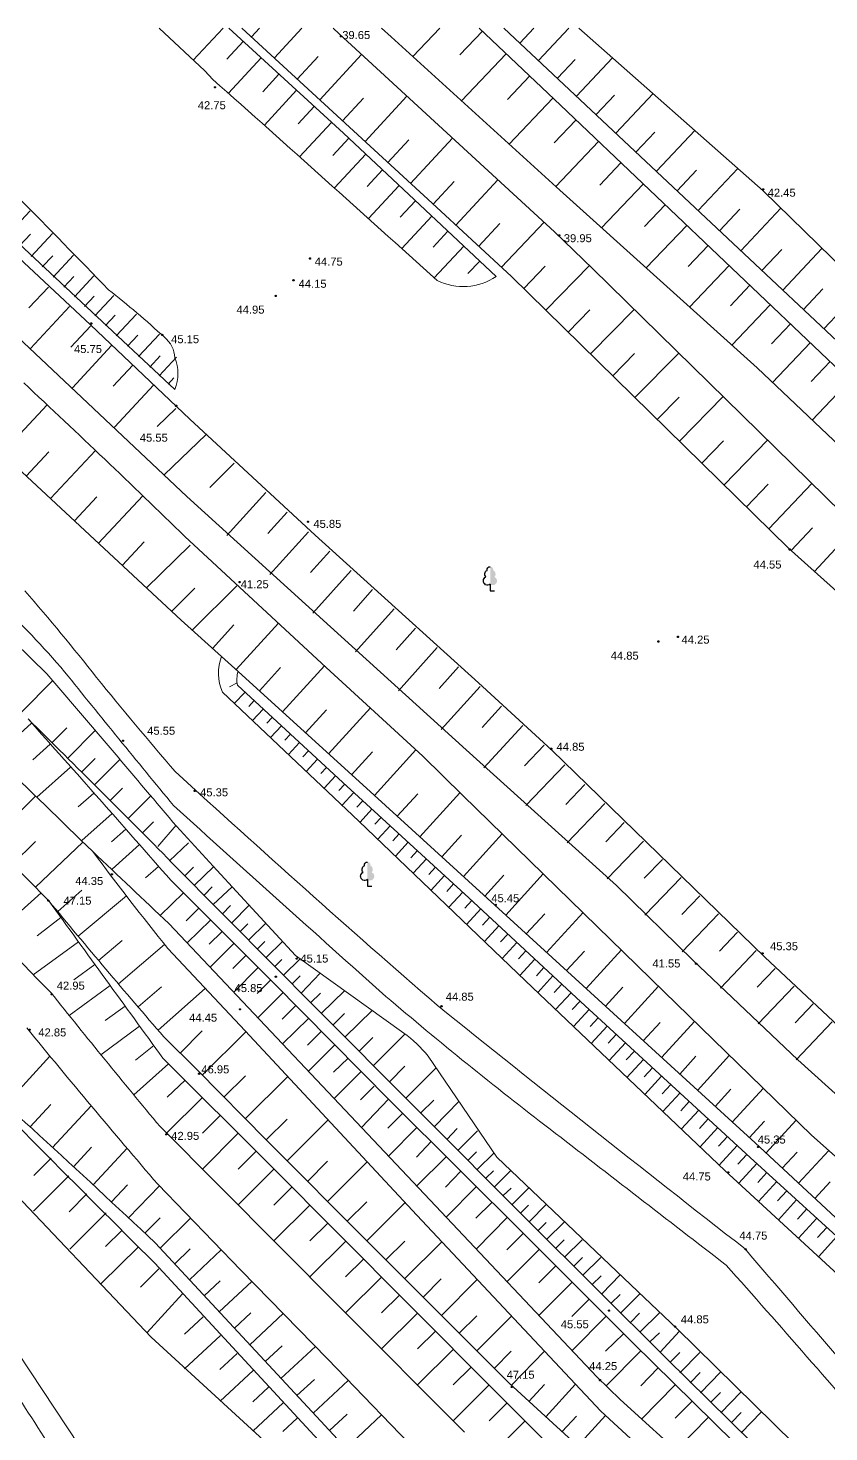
# Model space of a CAD drawing. Header units: metres. Extents: x 363857 to 365179, y 5807840 to 5809004.
# Drawn here: x 364833.7 to 364898.7, y 5808886 to 5809000 of the extents above; entities that cross this region are included whole.
import ezdxf

# ---------------------------------------------------------------- set-up
doc = ezdxf.new("R2010")
doc.units = ezdxf.units.M
doc.header["$LTSCALE"] = 0.5
doc.layers.get('0').update_dxf_attribs({"color": 1, "linetype": 'CONTINUOUS'})
for name, color, linetype in [('Stk.Böschungen', 1, 'CONTINUOUS'), ('Stk.Geländehöhen', 1, 'CONTINUOUS'), ('Stk.Topografie allgemein', 1, 'CONTINUOUS'), ('Stk.Waldflächen', 1, 'CONTINUOUS')]:
    doc.layers.add(name, color=color, linetype=linetype)
doc.styles.add('TA  11.0401.0000', font='Arial.ttf')

# ---------------------------------------------------------------- blocks, each defined once
blk = doc.blocks.new('S11..150')
at = {"lineweight": -2}
blk.add_hatch(color=0, dxfattribs=at).paths.add_polyline_path([(0, 0.055), (0, 0.2), (0.0074, 0.199), (0.0142, 0.196), (0.0197, 0.191), (0.0236, 0.1846), (0.0254, 0.1774), (0.025, 0.17), (0.0326, 0.1648), (0.0386, 0.1578), (0.0426, 0.1495), (0.0442, 0.1404), (0.0435, 0.1312), (0.0403, 0.1225), (0.035, 0.115), (0.0434, 0.1099), (0.0501, 0.1026), (0.0545, 0.0938), (0.0562, 0.0841), (0.0552, 0.0743), (0.0515, 0.0652), (0.0454, 0.0575), (0.0373, 0.0517), (0.028, 0.0485), (0.0182, 0.048), (0.0086, 0.0502)], flags=0)
at = {"color": 0, "lineweight": -2}
blk.add_lwpolyline([(0, 0.055, -1.1324178), (-0.035, 0.115, -0.4985403), (-0.025, 0.17, -0.4807787), (0, 0.2)], format="xyb", dxfattribs=at)
blk.add_lwpolyline([(0, 0.055), (0, 0), (0.035, 0)], dxfattribs=at)
blk = doc.blocks.new('Geländehöhe')
at = {"color": 0, "lineweight": -2}
for points in [[(0.0087, -0.005, -0.5773503), (-0.0087, -0.005, -0.5773503), (0, 0.01, -0.5773503)], [(0.0043, -0.0025, -0.5773503), (-0.0043, -0.0025, -0.5773503), (0, 0.005, -0.5773503)]]:
    blk.add_lwpolyline(points, format="xyb", close=True, dxfattribs=at)

msp = doc.modelspace()

# ---------------------------------------------------------------- linework, layer by layer
at = {"layer": 'Stk.Böschungen', "color": 7, "linetype": 'Continuous', "lineweight": 18}
for p, q in [((364844.3287, 5809000), (364848.0195, 5808996.5285)), ((364849.9837, 5809000), (364859.2912, 5808991.4536)), ((364851.0466, 5809000), (364866.497, 5808985.7755)), ((364858.9322, 5808999.543), (364858.4492, 5809000)), ((364862.3926, 5809000), (364863.1702, 5808999.2923)), ((364870.3198, 5809000), (364876.9134, 5808993.7316)), ((364890.0732, 5808983.3323), (364872.3356, 5809000)), ((364893.3858, 5808986.7796), (364878.4203, 5809000)), ((364876.4451, 5808983.4425), (364858.9322, 5808999.543)), ((364863.1702, 5808999.2923), (364876.8632, 5808986.8473)), ((364848.6867, 5808995.8258), (364848.0195, 5808996.5285)), ((364876.9134, 5808993.7316), (364898.6177, 5808973.1144)), ((364859.2912, 5808991.4536), (364871.6881, 5808979.8367)), ((364845.6049, 5808970.6504), (364824.4449, 5808990.4205)), ((364824.6092, 5808989.0649), (364838.7388, 5808975.9056)), ((364876.8632, 5808986.8473), (364892.8961, 5808972.4121)), ((364909.6512, 5808970.8906), (364893.3858, 5808986.7796)), ((364866.497, 5808985.7755), (364872.9438, 5808979.8322)), ((364879.5663, 5808980.4339), (364876.4451, 5808983.4425)), ((364908.108, 5808966.3758), (364890.0732, 5808983.3323)), ((364872.9438, 5808979.8322), (364895.4528, 5808957.7607)), ((364901.1443, 5808959.2923), (364879.5663, 5808980.4339)), ((364838.7388, 5808975.9056), (364846.8107, 5808968.2255)), ((364898.6177, 5808973.1144), (364923.9875, 5808948.9614)), ((364892.8961, 5808972.4121), (364914.6142, 5808951.8403)), ((364846.8107, 5808968.2255), (364856.9868, 5808958.8125)), ((364846.1192, 5808951.9027), (364830.458, 5808966.4778)), ((364856.2123, 5808953.2142), (364846.5704, 5808961.9475)), ((364846.4135, 5808958.7213), (364857.9019, 5808948.0742)), ((364856.9868, 5808958.8125), (364870.2781, 5808946.8364)), ((364895.4528, 5808957.7607), (364916.4281, 5808938.9455)), ((364835.1959, 5808947.5463), (364826.6552, 5808955.9075)), ((364869.2597, 5808941.3871), (364856.2123, 5808953.2142)), ((364846.1192, 5808951.9027), (364849.3812, 5808948.9768)), ((364849.3812, 5808948.9768), (364850.7365, 5808947.744)), ((364850.7365, 5808947.744), (364861.7793, 5808937.6993)), ((364857.9019, 5808948.0742), (364865.7433, 5808940.8661)), ((364859.2463, 5808938.7351), (364850.6886, 5808946.6276)), ((364870.2781, 5808946.8364), (364876.2197, 5808941.3664)), ((364860.556, 5808935.5967), (364849.4622, 5808946.0582)), ((364865.7433, 5808940.8661), (364868.9836, 5808937.672)), ((364881.4698, 5808930.3717), (364869.2597, 5808941.3871)), ((364876.2197, 5808941.3664), (364893.5387, 5808924.5484)), ((364869.4801, 5808929.3649), (364859.2463, 5808938.7351)), ((364861.7793, 5808937.6993), (364872.5082, 5808927.9279)), ((364868.9836, 5808937.672), (364885.3605, 5808921.7401)), ((364845.4393, 5808935.4993), (364849.0148, 5808931.6218)), ((364874.0806, 5808922.6235), (364860.556, 5808935.5967)), ((364853.7557, 5808923.7624), (364845.3352, 5808932.2456)), ((364849.0148, 5808931.6218), (364855.4065, 5808924.6769)), ((364845.2661, 5808930.7882), (364853.5755, 5808922.4778)), ((364878.5661, 5808920.9293), (364869.4801, 5808929.3649)), ((364887.666, 5808924.2958), (364881.4698, 5808930.3717)), ((364865.8888, 5808905.2915), (364845.111, 5808927.2785)), ((364872.5082, 5808927.9279), (364892.7338, 5808909.4555)), ((364845.0244, 5808925.2457), (364851.309, 5808918.5585)), ((364856.7524, 5808920.7236), (364853.7557, 5808923.7624)), ((364855.4065, 5808924.6769), (364864.1934, 5808918.3771)), ((364896.2162, 5808916.1963), (364887.666, 5808924.2958)), ((364893.5387, 5808924.5484), (364919.9779, 5808899.6894)), ((364853.5755, 5808922.4778), (364863.1212, 5808912.8564)), ((364890.2809, 5808907.2203), (364874.0806, 5808922.6235)), ((364885.3605, 5808921.7401), (364897.3296, 5808910.0802)), ((364874.227, 5808903.2187), (364856.7524, 5808920.7236)), ((364892.3349, 5808908.2878), (364878.5661, 5808920.9293)), ((364843.668, 5808893.692), (364820.0721, 5808918.5238)), ((364847.3985, 5808915.3844), (364844.7084, 5808918.0733)), ((364851.309, 5808918.5585), (364865.2599, 5808903.5796)), ((364844.6339, 5808916.3335), (364853.332, 5808907.6569)), ((364866.1748, 5808916.5136), (364871.7645, 5808908.3108)), ((364907.3229, 5808906.1467), (364896.2162, 5808916.1963)), ((364853.0588, 5808909.6635), (364847.3985, 5808915.3844)), ((364863.1212, 5808912.8564), (364874.1808, 5808901.8269)), ((364858.9142, 5808896.2071), (364844.3904, 5808910.7859)), ((364897.3296, 5808910.0802), (364908.3972, 5808900.1923)), ((364861.3868, 5808901.3124), (364853.0588, 5808909.6635)), ((364892.7338, 5808909.4555), (364904.59, 5808898.4414)), ((364853.332, 5808907.6569), (364864.5745, 5808896.3782)), ((364871.7645, 5808908.3108), (364883.2081, 5808897.3901)), ((364904.0246, 5808897.6236), (364892.3349, 5808908.2878)), ((364904.0191, 5808894.5494), (364890.2809, 5808907.2203)), ((364850.9632, 5808899.1135), (364844.2069, 5808906.1069)), ((364879.8907, 5808890.4729), (364865.8888, 5808905.2915)), ((364865.2599, 5808903.5796), (364880.1963, 5808887.6759)), ((364885.5331, 5808891.9418), (364874.227, 5808903.2187)), ((364856.3921, 5808887.9924), (364843.9923, 5808901.3544)), ((364872.7439, 5808889.9568), (364861.3868, 5808901.3124)), ((364874.1808, 5808901.8269), (364882.8205, 5808893.2077)), ((364843.9609, 5808899.6888), (364860.12, 5808882.2576)), ((364857.9995, 5808891.9139), (364850.9632, 5808899.1135)), ((364883.2081, 5808897.3901), (364886.3668, 5808894.3758)), ((364869.1359, 5808885.9633), (364858.9142, 5808896.2071)), ((364864.5745, 5808896.3782), (364871.8465, 5808889.0877)), ((364886.3668, 5808894.3758), (364899.4302, 5808881.591)), ((364843.668, 5808893.692), (364857.5355, 5808880.9864)), ((364882.8205, 5808893.2077), (364894.6768, 5808881.5551)), ((364869.3994, 5808880.1357), (364857.9995, 5808891.9139)), ((364897.3642, 5808880.3508), (364885.5331, 5808891.9418)), ((364875.3523, 5808887.5642), (364872.7439, 5808889.9568)), ((364881.7783, 5808888.632), (364879.8907, 5808890.4729)), ((364871.8465, 5808889.0877), (364884.5031, 5808876.4101)), ((364892.874, 5808878.5734), (364881.7783, 5808888.632)), ((364861.674, 5808882.3526), (364856.3921, 5808887.9924)), ((364885.9743, 5808877.9013), (364875.3523, 5808887.5642)), ((364880.1963, 5808887.6759), (364902.6016, 5808867.1854))]:
    msp.add_line(p, q, dxfattribs=at)
at = {"layer": 'Stk.Böschungen', "color": 7, "linetype": 'Continuous', "lineweight": 9}
for p, q in [((364849.518, 5809000), (364847.0943, 5808997.3987)), ((364851.8126, 5808999.2948), (364852.4658, 5809000)), ((364853.6818, 5808997.5739), (364855.9217, 5809000)), ((364867.1167, 5809000), (364864.9303, 5808997.6926)), ((364873.6342, 5808998.7796), (364874.7665, 5809000)), ((364875.138, 5808997.3665), (364877.6124, 5809000)), ((364851.1579, 5808998.9218), (364849.8219, 5808997.4796)), ((364870.5823, 5808999.7505), (364868.7483, 5808997.8199)), ((364855.5399, 5808995.8632), (364857.2348, 5808997.7043)), ((364857.378, 5808994.171), (364860.7664, 5808997.8566)), ((364872.5103, 5808997.9176), (364868.8868, 5808994.0967)), ((364852.6047, 5808997.5933), (364849.9456, 5808994.7061)), ((364876.673, 5808995.9241), (364878.1158, 5808997.4593)), ((364878.2299, 5808994.4612), (364881.1644, 5808997.5758)), ((364854.0515, 5808996.2648), (364852.7343, 5808994.8303)), ((364874.4204, 5808996.1017), (364872.6289, 5808994.2128)), ((364855.4875, 5808994.9462), (364852.8688, 5808992.1016)), ((364859.2227, 5808992.4727), (364860.9181, 5808994.3156)), ((364861.0607, 5808990.7804), (364864.4563, 5808994.4644)), ((364876.3077, 5808994.3075), (364872.7597, 5808990.5768)), ((364879.8179, 5808992.9689), (364881.304, 5808994.5543)), ((364881.4278, 5808991.4561), (364884.4484, 5808994.6748)), ((364856.9073, 5808993.6426), (364855.6059, 5808992.2316)), ((364858.323, 5808992.3426), (364855.7318, 5808989.5454)), ((364878.1772, 5808992.5311), (364876.4237, 5808990.6858)), ((364859.7225, 5808991.0495), (364858.4346, 5808989.6646)), ((364862.8988, 5808989.0882), (364864.5989, 5808990.9292)), ((364864.7457, 5808987.3878), (364868.1482, 5808991.0702)), ((364883.0564, 5808989.9258), (364884.5947, 5808991.5562)), ((364884.7162, 5808988.3661), (364887.8372, 5808991.6811)), ((364861.1056, 5808989.7534), (364858.5554, 5808987.0178)), ((364880.0186, 5808990.782), (364876.554, 5808987.1283)), ((364881.8414, 5808989.0505), (364880.1283, 5808987.2502)), ((364888.1138, 5808985.1734), (364891.3308, 5808988.5948)), ((364862.4676, 5808988.4771), (364861.2074, 5808987.123)), ((364866.5922, 5808985.6877), (364868.2927, 5808987.5309)), ((364868.4369, 5808983.9871), (364871.8381, 5808987.6779)), ((364886.401, 5808986.783), (364887.9843, 5808988.4677)), ((364863.8174, 5808987.2122), (364861.319, 5808984.5367)), ((364883.6457, 5808987.3366), (364880.2686, 5808983.7812)), ((364832.0285, 5808983.2065), (364833.8443, 5808985.1474)), ((364865.1506, 5808985.9629), (364863.9136, 5808984.6393)), ((364885.4208, 5808985.6503), (364883.7577, 5808983.8938)), ((364889.8454, 5808983.5463), (364891.4828, 5808985.2802)), ((364891.5768, 5808981.9186), (364894.8213, 5808985.3772)), ((364866.4763, 5808984.7206), (364864.0271, 5808982.1001)), ((364870.2831, 5808982.2851), (364871.9937, 5808984.1236)), ((364872.1285, 5808980.5838), (364875.5942, 5808984.2248)), ((364832.9808, 5808982.3201), (364833.8693, 5808983.2702)), ((364833.9125, 5808981.4529), (364835.6502, 5808983.3131)), ((364867.7822, 5808983.4968), (364866.5688, 5808982.2)), ((364887.1801, 5808983.9792), (364883.8913, 5808980.5196)), ((364869.0776, 5808982.283), (364866.6735, 5808979.7142)), ((364888.9128, 5808982.3333), (364887.2886, 5808980.6282)), ((364893.2852, 5808980.3123), (364894.8951, 5808982.0224)), ((364894.9803, 5808978.7185), (364898.1689, 5808982.1071)), ((364834.8238, 5808980.6047), (364835.6729, 5808981.5149)), ((364835.7146, 5808979.7756), (364837.3743, 5808981.5559)), ((364870.3609, 5808981.0804), (364869.4093, 5808980.0666)), ((364873.9412, 5808978.8542), (364875.6934, 5808980.6661)), ((364875.7464, 5808977.084), (364879.276, 5808980.7137)), ((364890.6191, 5808980.7125), (364887.4142, 5808977.3478)), ((364836.5852, 5808978.9653), (364837.398, 5808979.8333)), ((364837.4357, 5808978.1736), (364839.021, 5808979.8727)), ((364835.3263, 5808978.9706), (364833.7388, 5808977.2669)), ((364892.3041, 5808979.1118), (364890.7242, 5808977.451)), ((364896.6579, 5808977.1413), (364898.2374, 5808978.8193)), ((364898.3267, 5808975.5723), (364901.453, 5808978.899)), ((364837.0334, 5808977.3868), (364833.8592, 5808973.9715)), ((364838.2663, 5808977.4005), (364839.042, 5808978.2287)), ((364839.0924, 5808976.6316), (364840.6354, 5808978.2796)), ((364879.3596, 5808973.5411), (364882.9115, 5808977.1563)), ((364893.968, 5808977.5313), (364890.8548, 5808974.25)), ((364839.9508, 5808975.8327), (364840.7521, 5808976.6892)), ((364840.836, 5808975.0088), (364842.488, 5808976.7756)), ((364877.5516, 5808975.3139), (364879.3229, 5808977.1255)), ((364838.7424, 5808975.8012), (364837.1526, 5808974.0921)), ((364841.7395, 5808974.1678), (364842.5805, 5808975.0713)), ((364842.6537, 5808973.3169), (364844.3574, 5808975.1435)), ((364895.6053, 5808975.976), (364894.0677, 5808974.3588)), ((364840.4557, 5808974.2158), (364837.2741, 5808970.7861)), ((364897.2215, 5808974.4408), (364894.1554, 5808971.2193)), ((364842.1727, 5808972.6273), (364840.5801, 5808970.907)), ((364843.5642, 5808972.4694), (364844.4121, 5808973.3795)), ((364844.3199, 5808971.7661), (364845.7267, 5808973.2769)), ((364881.1731, 5808971.7629), (364882.9471, 5808973.5731)), ((364882.9756, 5808969.9954), (364886.5307, 5808973.6103)), ((364898.8314, 5808972.911), (364897.2993, 5808971.3017)), ((364845.0519, 5808971.0848), (364845.5237, 5808971.5887)), ((364843.8935, 5808971.0353), (364840.6994, 5808967.5878)), ((364900.4418, 5808971.3778), (364897.3791, 5808968.1657)), ((364831.5535, 5808965.4583), (364835.233, 5808969.3896)), ((364884.7891, 5808968.2172), (364886.5673, 5808970.0247)), ((364886.6025, 5808966.439), (364890.1472, 5808970.0669)), ((364845.6743, 5808969.0923), (364844.1508, 5808967.6406)), ((364848.1192, 5808966.9596), (364844.767, 5808963.7503)), ((364888.4105, 5808964.6661), (364890.181, 5808966.4826)), ((364890.2185, 5808962.8933), (364893.7479, 5808966.539)), ((364833.5283, 5808963.6204), (364835.3616, 5808965.5819)), ((364835.4898, 5808961.795), (364839.1404, 5808965.7027)), ((364850.4112, 5808964.6742), (364848.4307, 5808962.6876)), ((364892.032, 5808961.1151), (364893.7882, 5808962.947)), ((364893.8454, 5808959.3369), (364897.3355, 5808963.024)), ((364837.4456, 5808959.9748), (364839.2592, 5808961.9186)), ((364839.3956, 5808958.1601), (364842.9949, 5808962.0202)), ((364853.0012, 5808962.2702), (364849.8083, 5808958.7956)), ((364854.7305, 5808960.6748), (364853.1482, 5808958.9413)), ((364856.4636, 5808959.0759), (364853.315, 5808955.6277)), ((364895.6705, 5808957.5655), (364897.4038, 5808959.4121)), ((364897.555, 5808955.8751), (364900.9283, 5808959.5039)), ((364841.3245, 5808956.3649), (364843.1078, 5808958.2795)), ((364843.2613, 5808954.5225), (364846.849, 5808958.0152)), ((364858.1952, 5808957.5107), (364856.6256, 5808955.7828)), ((364859.931, 5808955.9506), (364856.7991, 5808952.4795)), ((364845.3381, 5808952.6343), (364847.2264, 5808954.5223)), ((364847.0374, 5808951.1236), (364850.6251, 5808954.7108)), ((364861.6652, 5808954.392), (364860.1016, 5808952.6496)), ((364863.4107, 5808952.8232), (364860.2787, 5808949.3333)), ((364848.6593, 5808949.6243), (364850.3797, 5808951.5377)), ((364850.5676, 5808947.8976), (364854.0089, 5808951.6821)), ((364865.1562, 5808951.2544), (364863.5862, 5808949.5084)), ((364850.7365, 5808947.7439), (364849.3812, 5808948.9768)), ((364866.9002, 5808949.6871), (364863.7566, 5808946.1885)), ((364852.4606, 5808946.1757), (364854.1729, 5808948.0594)), ((364854.3437, 5808944.4627), (364857.7532, 5808948.2119)), ((364868.6506, 5808948.1139), (364867.0723, 5808946.3657)), ((364833.1287, 5808944.4349), (364835.673, 5808947.0253)), ((364850.6566, 5808946.8231), (364850.0332, 5808946.5087)), ((364870.3987, 5808946.5377), (364867.2314, 5808943.0466)), ((364851.3102, 5808946.0544), (364850.4156, 5808945.1592)), ((364852.0435, 5808945.3781), (364851.6047, 5808944.9149)), ((364852.779, 5808944.6998), (364851.9025, 5808943.757)), ((364856.2161, 5808942.7596), (364857.9167, 5808944.6285)), ((364858.0817, 5808941.0626), (364861.478, 5808944.7869)), ((364872.1349, 5808944.9432), (364870.5502, 5808943.2109)), ((364833.9459, 5808943.5593), (364830.9485, 5808940.8279)), ((364835.6368, 5808941.9714), (364836.8081, 5808943.1602)), ((364836.9112, 5808940.7153), (364839.1533, 5808942.9811)), ((364853.5144, 5808944.0215), (364853.0734, 5808943.5451)), ((364854.2477, 5808943.3452), (364853.3624, 5808942.3804)), ((364873.8638, 5808943.3553), (364870.691, 5808939.9251)), ((364835.4709, 5808941.8463), (364834.0557, 5808940.571)), ((364854.9873, 5808942.6631), (364854.5398, 5808942.1776)), ((364855.7196, 5808941.9877), (364854.8195, 5808941.0063)), ((364838.0408, 5808939.5991), (364839.1157, 5808940.6839)), ((364856.455, 5808941.3095), (364856.0015, 5808940.8143)), ((364859.9501, 5808939.3631), (364861.6416, 5808941.2224)), ((364861.8068, 5808937.6742), (364865.1843, 5808941.38)), ((364875.5869, 5808941.7728), (364873.9907, 5808940.0825)), ((364837.123, 5808939.9895), (364834.3878, 5808937.5472)), ((364839.0916, 5808938.558), (364841.1561, 5808940.6363)), ((364857.1883, 5808940.6331), (364856.2739, 5808939.6347)), ((364857.9248, 5808939.9539), (364857.4636, 5808939.4508)), ((364877.2683, 5808940.1692), (364874.1008, 5808936.8564)), ((364858.6602, 5808939.2757), (364857.7284, 5808938.2632)), ((364859.3949, 5808938.5991), (364858.9259, 5808938.0876)), ((364878.9143, 5808938.5747), (364877.3556, 5808936.9524)), ((364830.5763, 5808933.944), (364834.2842, 5808937.6186)), ((364839.0243, 5808937.8618), (364837.7506, 5808936.744)), ((364840.3714, 5808937.2855), (364841.3524, 5808938.2681)), ((364841.8226, 5808935.8368), (364843.6663, 5808937.6766)), ((364860.1344, 5808937.9219), (364859.1882, 5808936.8865)), ((364860.869, 5808937.2493), (364860.3916, 5808936.7257)), ((364863.6613, 5808935.9852), (364865.3261, 5808937.8108)), ((364865.4896, 5808934.32), (364868.7486, 5808937.9036)), ((364840.5037, 5808936.2004), (364838.0365, 5808934.0332)), ((364861.6086, 5808936.5722), (364860.6451, 5808935.5112)), ((364880.5265, 5808937.013), (364877.4629, 5808933.8307)), ((364842.9993, 5808934.6586), (364843.8723, 5808935.5287)), ((364844.2189, 5808933.5258), (364845.7041, 5808935.2604)), ((364862.3481, 5808935.8951), (364861.8565, 5808935.3579)), ((364863.0839, 5808935.2213), (364862.0848, 5808934.1302)), ((364882.1112, 5808935.478), (364880.6045, 5808933.9187)), ((364832.4134, 5808932.0911), (364834.2866, 5808933.9494)), ((364834.2724, 5808930.2172), (364838.1323, 5808933.8984)), ((364841.6155, 5808934.9426), (364840.4634, 5808933.9203)), ((364846.7122, 5808933.8337), (364845.168, 5808932.3753)), ((364863.8185, 5808934.5488), (364863.3115, 5808933.9943)), ((364864.5568, 5808933.8728), (364863.5277, 5808932.7462)), ((364867.2787, 5808932.6907), (364868.8848, 5808934.4482)), ((364869.0389, 5808931.0876), (364872.1942, 5808934.5487)), ((364883.6748, 5808933.9634), (364880.7161, 5808930.9029)), ((364842.7274, 5808933.6848), (364840.4912, 5808931.6939)), ((364865.2964, 5808933.1956), (364864.7736, 5808932.6241)), ((364844.2633, 5808931.9116), (364843.2144, 5808931.0003)), ((364846.4122, 5808931.1622), (364847.1153, 5808931.8548)), ((364847.187, 5808930.398), (364848.7371, 5808931.8921)), ((364866.0334, 5808932.5208), (364864.9706, 5808931.3621)), ((364866.7705, 5808931.8459), (364866.2321, 5808931.2572)), ((364885.2002, 5808932.4857), (364883.7294, 5808930.9644)), ((364867.5075, 5808931.1711), (364866.4152, 5808929.9764)), ((364868.2471, 5808930.4939), (364867.6911, 5808929.8899)), ((364870.7729, 5808929.5083), (364872.3232, 5808931.2117)), ((364872.4755, 5808927.9577), (364875.5267, 5808931.3067)), ((364886.7215, 5808931.0122), (364883.7755, 5808927.9592)), ((364834.7281, 5808929.7579), (364830.9179, 5808926.3552)), ((364836.077, 5808928.2528), (364838.0392, 5808929.9774)), ((364837.7468, 5808926.2461), (364841.6664, 5808929.5185)), ((364846.2889, 5808929.7584), (364844.4135, 5808927.9391)), ((364847.9735, 5808929.5897), (364848.6413, 5808930.2633)), ((364848.7031, 5808928.8263), (364850.2419, 5808930.2637)), ((364868.9842, 5808929.819), (364867.8565, 5808928.5939)), ((364888.2448, 5808929.5365), (364886.7709, 5808928.0037)), ((364847.5392, 5808928.5185), (364846.5276, 5808927.5094)), ((364849.478, 5808928.0624), (364850.1074, 5808928.7332)), ((364850.2303, 5808927.3215), (364851.6231, 5808928.77)), ((364869.7208, 5808929.1415), (364869.1502, 5808928.5209)), ((364870.4528, 5808928.4619), (364869.2994, 5808927.2098)), ((364875.7944, 5808924.9266), (364878.7553, 5808928.1658)), ((364836.338, 5808927.7678), (364834.4088, 5808926.2691)), ((364848.4878, 5808927.5582), (364846.6026, 5808925.7079)), ((364850.9157, 5808926.6361), (364851.5227, 5808927.2562)), ((364851.6088, 5808925.9522), (364852.9972, 5808927.3058)), ((364871.1826, 5808927.7843), (364870.5993, 5808927.1534)), ((364871.9169, 5808927.1026), (364870.739, 5808925.8288)), ((364874.1452, 5808926.4328), (364875.6496, 5808928.0782)), ((364889.7724, 5808928.0568), (364886.8214, 5808924.9797)), ((364839.3889, 5808924.2884), (364841.307, 5808925.9023)), ((364849.4261, 5808926.6013), (364848.3896, 5808925.5988)), ((364872.6533, 5808926.4189), (364872.0569, 5808925.7778)), ((364891.2999, 5808926.5771), (364889.8315, 5808925.038)), ((364837.7702, 5808925.7908), (364834.0991, 5808923.1244)), ((364841.0086, 5808922.3771), (364844.7609, 5808925.5755)), ((364850.3863, 5808925.6647), (364848.4664, 5808923.7213)), ((364852.3261, 5808925.2471), (364852.9066, 5808925.8118)), ((364853.0088, 5808924.5297), (364854.3504, 5808925.8254)), ((364873.3832, 5808925.7413), (364872.182, 5808924.4448)), ((364874.1152, 5808925.0617), (364873.5085, 5808924.408)), ((364877.4091, 5808923.4518), (364878.8669, 5808925.0455)), ((364879.004, 5808921.9951), (364881.874, 5808925.1319)), ((364892.8275, 5808925.0974), (364889.9131, 5808922.0342)), ((364839.1022, 5808923.9532), (364837.3924, 5808922.7131)), ((364851.3577, 5808924.6815), (364850.3123, 5808923.6253)), ((364852.3374, 5808923.682), (364850.383, 5808921.6929)), ((364853.7258, 5808923.8011), (364854.2907, 5808924.3673)), ((364854.4194, 5808923.0957), (364855.773, 5808924.4026)), ((364874.8516, 5808924.3779), (364873.6265, 5808923.0591)), ((364875.5803, 5808923.7014), (364874.9649, 5808923.0346)), ((364894.3642, 5808923.638), (364892.9116, 5808922.1057)), ((364853.3653, 5808922.6889), (364852.2884, 5808921.5975)), ((364855.1233, 5808922.3766), (364855.7866, 5808923.0292)), ((364855.8634, 5808921.6128), (364857.4135, 5808923.244)), ((364876.3157, 5808923.0187), (364875.0773, 5808921.6759)), ((364840.3407, 5808922.2457), (364837.0073, 5808919.8215)), ((364842.6112, 5808920.5037), (364844.512, 5808922.136)), ((364844.2476, 5808918.6051), (364848.0638, 5808922.0115)), ((364854.3731, 5808921.6581), (364852.3358, 5808919.6235)), ((364856.6271, 5808920.8382), (364857.4403, 5808921.6204)), ((364857.5058, 5808920.0054), (364859.3915, 5808921.8215)), ((364877.0433, 5808922.3431), (364876.4222, 5808921.6654)), ((364877.782, 5808921.6573), (364876.5248, 5808920.2996)), ((364880.5792, 5808920.5565), (364881.9943, 5808922.0974)), ((364882.1174, 5808919.1517), (364884.8967, 5808922.1913)), ((364895.9017, 5808922.1961), (364892.9965, 5808919.1205)), ((364841.5524, 5808920.576), (364839.9277, 5808919.3951)), ((364855.4127, 5808920.6185), (364854.3051, 5808919.5207)), ((364859.4199, 5808918.0728), (364861.6199, 5808920.2203)), ((364878.514, 5808920.9777), (364877.8843, 5808920.2917)), ((364879.2452, 5808920.3059), (364877.9764, 5808918.9194)), ((364897.4456, 5808920.7481), (364895.9919, 5808919.2058)), ((364856.4478, 5808919.5765), (364854.3543, 5808917.4946)), ((364858.4662, 5808919.0453), (364859.3896, 5808919.9702)), ((364879.9864, 5808919.6253), (364879.3452, 5808918.9264)), ((364883.6432, 5808917.7581), (364885.0117, 5808919.2524)), ((364885.1344, 5808916.3962), (364887.8268, 5808919.3376)), ((364898.9895, 5808919.3001), (364896.082, 5808916.2048)), ((364842.7336, 5808918.9492), (364839.5943, 5808916.6207)), ((364846.0212, 5808916.761), (364847.8201, 5808918.5589)), ((364847.8165, 5808914.9618), (364851.3737, 5808918.489)), ((364857.5116, 5808918.5354), (364856.372, 5808917.3914)), ((364860.5654, 5808916.9163), (364861.678, 5808918.0332)), ((364861.7435, 5808915.7451), (364864.2917, 5808918.2998)), ((364880.7225, 5808918.9494), (364879.4279, 5808917.5393)), ((364881.4587, 5808918.2735), (364880.8052, 5808917.5623)), ((364843.8842, 5808917.3652), (364842.4123, 5808916.1682)), ((364858.599, 5808917.4365), (364856.4478, 5808915.297)), ((364882.1949, 5808917.5976), (364880.8775, 5808916.1611)), ((364882.9311, 5808916.9217), (364882.2672, 5808916.1964)), ((364831.8697, 5808912.5818), (364835.4503, 5808916.5093)), ((364845.0766, 5808915.8918), (364842.2578, 5808913.3667)), ((364859.6865, 5808916.3389), (364858.4962, 5808915.2029)), ((364863.0273, 5808914.4267), (364864.2886, 5808915.6853)), ((364883.6689, 5808916.2443), (364882.3271, 5808914.7828)), ((364886.6084, 5808915.05), (364887.932, 5808916.4978)), ((364888.0551, 5808913.7286), (364890.6642, 5808916.5735)), ((364846.4229, 5808914.5488), (364844.9835, 5808913.1782)), ((364849.5791, 5808913.1803), (364851.333, 5808914.915)), ((364851.3141, 5808911.4268), (364854.7695, 5808914.843)), ((364860.7389, 5808915.2519), (364858.5527, 5808913.0657)), ((364864.3689, 5808913.0844), (364866.8213, 5808915.5601)), ((364884.4017, 5808915.5715), (364883.7273, 5808914.8321)), ((364885.143, 5808914.8909), (364883.7806, 5808913.4008)), ((364861.7837, 5808914.0711), (364860.6709, 5808912.9626)), ((364885.8859, 5808914.2089), (364885.1981, 5808913.4579)), ((364886.6388, 5808913.5175), (364885.2499, 5808912.0038)), ((364889.4822, 5808912.4252), (364890.7657, 5808913.8247)), ((364890.8846, 5808911.1444), (364893.4139, 5808913.8947)), ((364833.842, 5808910.7546), (364835.5129, 5808912.5852)), ((364835.6691, 5808909.0839), (364838.798, 5808912.481)), ((364847.8298, 5808913.1454), (364844.9117, 5808910.2627)), ((364862.9642, 5808913.0105), (364860.7669, 5808910.7209)), ((364865.5783, 5808911.9006), (364866.6237, 5808912.9277)), ((364866.6888, 5808910.7903), (364868.6668, 5808912.8375)), ((364887.3918, 5808912.8262), (364886.6927, 5808912.0615)), ((364849.2802, 5808911.6986), (364847.8299, 5808910.2439)), ((364853.0229, 5808909.6998), (364854.7213, 5808911.3855)), ((364854.7108, 5808908.0069), (364858.0477, 5808911.3232)), ((364864.1094, 5808911.8656), (364862.9117, 5808910.6597)), ((364888.1549, 5808912.1256), (364886.741, 5808910.586)), ((364888.9247, 5808911.4188), (364888.2125, 5808910.6414)), ((364892.2672, 5808909.8817), (364893.5112, 5808911.2349)), ((364893.6181, 5808908.634), (364896.0789, 5808911.2986)), ((364850.7338, 5808910.2486), (364847.8299, 5808907.3335)), ((364865.2604, 5808910.7198), (364862.9585, 5808908.3837)), ((364867.6949, 5808909.7377), (364868.536, 5808910.6183)), ((364868.6029, 5808908.8694), (364870.1843, 5808910.4465)), ((364889.6995, 5808910.7074), (364888.2717, 5808909.1307)), ((364890.4861, 5808909.9852), (364889.7645, 5808909.1913)), ((364837.3682, 5808907.5203), (364838.8357, 5808909.1063)), ((364838.955, 5808906.0529), (364841.7149, 5808909.026)), ((364852.1927, 5808908.7933), (364850.7364, 5808907.3355)), ((364866.4286, 5808909.5634), (364865.2176, 5808908.2967)), ((364891.2744, 5808909.2615), (364889.8181, 5808907.6603)), ((364896.2594, 5808906.1803), (364898.7211, 5808908.837)), ((364835.5548, 5808908.2193), (364834.1318, 5808906.8028)), ((364856.374, 5808906.3391), (364858.0112, 5808907.9718)), ((364858.0046, 5808904.704), (364861.2238, 5808907.9131)), ((364867.6316, 5808908.3375), (364865.2452, 5808905.9713)), ((364869.4129, 5808908.0483), (364870.105, 5808908.7244)), ((364870.153, 5808907.3078), (364871.5406, 5808908.6616)), ((364892.0677, 5808908.5331), (364891.337, 5808907.7267)), ((364892.8786, 5808907.7918), (364891.4078, 5808906.1809)), ((364894.9438, 5808907.4024), (364896.161, 5808908.7196)), ((364836.9835, 5808906.7905), (364834.1101, 5808903.9213)), ((364853.649, 5808907.3388), (364850.7322, 5808904.4202)), ((364868.8421, 5808907.1627), (364867.5925, 5808905.8631)), ((364870.8585, 5808906.5909), (364871.4707, 5808907.1897)), ((364871.5599, 5808905.8854), (364872.9018, 5808907.2157)), ((364893.6834, 5808907.0576), (364892.9464, 5808906.2496)), ((364840.4439, 5808904.6704), (364841.7508, 5808906.0599)), ((364841.8383, 5808903.371), (364844.3405, 5808905.9686)), ((364855.1092, 5808905.8739), (364853.6502, 5808904.4147)), ((364870.1147, 5808905.9136), (364867.6395, 5808903.4271)), ((364872.2772, 5808905.1799), (364872.9071, 5808905.7888)), ((364873.0058, 5808904.4632), (364874.3707, 5808905.8392)), ((364894.4882, 5808906.3234), (364893.0144, 5808904.6991)), ((364895.3016, 5808905.5814), (364894.5622, 5808904.7675)), ((364897.5866, 5808904.9474), (364898.8307, 5808906.2875)), ((364838.4556, 5808905.3197), (364837.0014, 5808903.8695)), ((364856.5639, 5808904.4145), (364853.6415, 5808901.4998)), ((364859.6068, 5808903.0974), (364861.191, 5808904.6724)), ((364861.1886, 5808901.5112), (364864.296, 5808904.6145)), ((364871.3521, 5808904.6247), (364870.0393, 5808903.3558)), ((364873.7, 5808903.7688), (364874.3365, 5808904.3946)), ((364874.3823, 5808903.0406), (364875.7935, 5808904.4745)), ((364896.1093, 5808904.8446), (364894.6277, 5808903.2112)), ((364840.0038, 5808903.7743), (364837.0631, 5808900.8352)), ((364843.1555, 5808902.1394), (364844.3909, 5808903.3886)), ((364844.4086, 5808900.9059), (364846.8791, 5808903.3409)), ((364872.5893, 5808903.3986), (364870.0984, 5808900.8616)), ((364896.9298, 5808904.096), (364896.1854, 5808903.2785)), ((364897.7445, 5808903.3527), (364896.2511, 5808901.7139)), ((364841.2906, 5808902.3388), (364839.972, 5808901.0532)), ((364858.0186, 5808902.9551), (364856.5587, 5808901.496)), ((364873.8805, 5808902.1108), (364872.5627, 5808900.7695)), ((364875.1111, 5808902.3464), (364875.7694, 5808902.999)), ((364875.8121, 5808901.6479), (364877.2116, 5808903.0151)), ((364898.565, 5808902.6042), (364897.8173, 5808901.7816)), ((364842.6133, 5808900.9839), (364839.6097, 5808898.0446)), ((364845.5923, 5808899.6303), (364846.8526, 5808900.8471)), ((364846.782, 5808898.3483), (364849.35, 5808900.7833)), ((364859.4761, 5808901.493), (364856.5545, 5808898.5759)), ((364862.7414, 5808899.9581), (364864.2705, 5808901.4815)), ((364864.265, 5808898.4347), (364867.2765, 5808901.4325)), ((364875.1871, 5808900.8151), (364872.6004, 5808898.1979)), ((364876.5407, 5808900.9195), (364877.2194, 5808901.5877)), ((364877.2693, 5808900.2022), (364878.6947, 5808901.603)), ((364899.3884, 5808901.8531), (364897.8828, 5808900.2089)), ((364860.9349, 5808900.0295), (364859.4725, 5808898.5721)), ((364878.0096, 5808899.4506), (364878.7042, 5808900.1427)), ((364878.7419, 5808898.7298), (364880.2073, 5808900.1631)), ((364844.303, 5808899.2257), (364842.8014, 5808897.7563)), ((364862.391, 5808898.5687), (364859.4682, 5808895.6519)), ((364876.5676, 5808899.4934), (364875.1595, 5808898.1081)), ((364879.4938, 5808897.955), (364880.2191, 5808898.6686)), ((364880.292, 5808897.2147), (364881.7725, 5808898.7413)), ((364847.9869, 5808897.0499), (364849.2903, 5808898.2729)), ((364849.2008, 5808895.7418), (364851.8479, 5808898.2083)), ((364865.7664, 5808896.9334), (364867.2453, 5808898.4122)), ((364867.2484, 5808895.4516), (364870.1609, 5808898.3612)), ((364877.8745, 5808898.1516), (364875.1792, 5808895.445)), ((364846.2137, 5808897.211), (364843.3574, 5808894.0521)), ((364863.8484, 5808897.1066), (364862.387, 5808895.649)), ((364879.267, 5808896.7615), (364877.8362, 5808895.3647)), ((364881.04, 5808896.4476), (364881.7663, 5808897.1628)), ((364881.8279, 5808895.6576), (364883.3366, 5808897.1842)), ((364847.8918, 5808895.3382), (364846.3769, 5808893.9268)), ((364850.4329, 5808894.4141), (364851.7769, 5808895.6599)), ((364851.6756, 5808893.075), (364854.3989, 5808895.5981)), ((364865.3068, 5808895.644), (364862.3855, 5808892.7283)), ((364868.7013, 5808893.9989), (364870.1349, 5808895.4307)), ((364870.1334, 5808892.567), (364872.9505, 5808895.3909)), ((364880.6319, 5808895.3855), (364877.8677, 5808892.6091)), ((364882.6127, 5808894.8627), (364883.349, 5808895.6226)), ((364883.3764, 5808894.0999), (364884.9955, 5808895.6955)), ((364866.7653, 5808894.1818), (364865.3047, 5808892.7242)), ((364882.0479, 5808893.9686), (364880.5948, 5808892.537)), ((364884.1972, 5808893.3012), (364884.9658, 5808894.0492)), ((364885.0187, 5808892.4686), (364886.5969, 5808894.1666)), ((364849.2973, 5808893.8258), (364846.39, 5808891.1187)), ((364852.9395, 5808891.713), (364854.3194, 5808892.9902)), ((364854.2186, 5808890.3347), (364857.0135, 5808892.9228)), ((364850.6535, 5808892.3665), (364849.2613, 5808891.0668)), ((364868.222, 5808892.7214), (364865.3028, 5808889.8047)), ((364871.5475, 5808891.1531), (364872.9264, 5808892.5508)), ((364872.9439, 5808889.7734), (364875.6235, 5808892.5449)), ((364883.4174, 5808892.5441), (364880.6127, 5808889.6978)), ((364885.845, 5808891.6448), (364886.6129, 5808892.4348)), ((364886.6247, 5808890.8009), (364888.2595, 5808892.4494)), ((364851.9505, 5808890.9709), (364849.2802, 5808888.4772)), ((364869.6778, 5808891.2619), (364868.2178, 5808889.8043)), ((364884.8735, 5808891.1939), (364883.4414, 5808889.7415)), ((364887.4573, 5808889.9874), (364888.2733, 5808890.8133)), ((364888.287, 5808889.1767), (364889.9161, 5808890.8323)), ((364853.1981, 5808889.6284), (364851.9185, 5808888.4319)), ((364855.5158, 5808888.9369), (364856.9288, 5808890.2485)), ((364856.83, 5808887.525), (364859.6806, 5808890.1771)), ((364871.1354, 5808889.8006), (364868.2176, 5808886.8836)), ((364874.365, 5808888.4699), (364875.6196, 5808889.8415)), ((364875.7349, 5808887.2162), (364878.1433, 5808889.8619)), ((364886.2246, 5808889.7924), (364883.4967, 5808887.0183)), ((364854.3885, 5808888.3476), (364851.9365, 5808886.0494)), ((364872.5927, 5808888.3402), (364871.1343, 5808886.8829)), ((364887.5847, 5808888.4591), (364886.2497, 5808887.0976)), ((364889.1166, 5808888.366), (364889.9329, 5808889.1926)), ((364889.9492, 5808887.5524), (364891.5791, 5808889.2091)), ((364855.5295, 5808887.1198), (364854.3556, 5808886.0156)), ((364858.1607, 5808886.104), (364859.5956, 5808887.4432)), ((364859.5044, 5808884.6693), (364862.3816, 5808887.3864)), ((364877.0574, 5808886.013), (364878.2166, 5808887.2813)), ((364878.3307, 5808884.8547), (364880.5792, 5808887.3257)), ((364888.9202, 5808887.1499), (364886.3014, 5808884.4823)), ((364890.7803, 5808886.7403), (364891.5946, 5808887.5697)), ((364891.6128, 5808885.9268), (364893.2404, 5808887.5874)), ((364874.0465, 5808886.884), (364871.1385, 5808883.9688))]:
    msp.add_line(p, q, dxfattribs=at)
at = {"layer": 'Stk.Böschungen', "color": 7, "linetype": 'Continuous', "lineweight": 18}
for centre, radius, start, end in [((362821.287, 5806714.3652), 3052.116, 47.9151871, 48.3743931), ((363854.2824, 5808022.6441), 1373.3851, 44.1203148, 44.9924298), ((359038.6967, 5802824.475), 8449.85, 46.58051769, 46.86322469), ((364869.0169, 5808983.6976), 4.6949, 243.287684, 304.677444), ((364797.3796, 5808923.8174), 69.6549, 47.151815, 52.058492), ((364843.3818, 5808973.1532), 2.2069, 1.93071, 51.717982), ((364842.459, 5808971.9176), 3.3915, 338.058878, 22.719292), ((364203.64, 5808296.3818), 922.9579, 45.8589041, 46.9810791), ((364853.0943, 5808947.6194), 3.9534, 159.91929, 203.260181), ((364008.9959, 5808234.6613), 1091.2431, 39.9589212, 40.7892012), ((364852.7853, 5808947.0969), 2.1486, 162.470955, 192.615363), ((364050.3731, 5808147.6905), 1116.9116, 44.6225004, 45.4679624), ((363755.3807, 5807978.0334), 1447.6159, 41.159268, 41.851726), ((371333.9856, 5815379.7561), 9156.5728, 224.68776208, 224.78759208), ((363395.839, 5807445.8228), 2072.3367, 45.8641749, 46.1630129), ((362997.5372, 5807118.187), 2575.0265, 44.4575712, 45.0129872), ((365373.6173, 5809492.2145), 773.6095, 226.278562, 226.908191), ((365069.9595, 5809105.4819), 288.2376, 216.725686, 218.704529), ((371536.3066, 5813780.1267), 8272.543, 215.90177259, 216.01125359), ((365268.7778, 5809286.4395), 561.7192, 219.501762, 220.979085), ((365401.5995, 5809373.6958), 724.4084, 218.6066525, 219.7186175), ((364233.3723, 5808252.2075), 891.2062, 46.7517074, 48.3965074), ((368106.253, 5812168.4052), 4618.1226, 224.7249394, 225.0563594), ((365359.632, 5809348.9636), 679.5477, 219.2719406, 220.6693976), ((364858.4129, 5808910.2458), 9.9766, 38.921357, 54.591342)]:
    msp.add_arc(centre, radius, start, end, dxfattribs=at)
at = {"layer": 'Stk.Topografie allgemein', "color": 7, "linetype": 'Continuous', "lineweight": 9}
msp.add_line((364832.8238, 5808892.4541), (364837.8822, 5808884.7957), dxfattribs=at)
for centre, radius, start, end in [((364789.7066, 5808908.0565), 61.4527, 40.198581, 47.657663), ((364695.2898, 5808834.0278), 183.1439, 38.188915, 41.048878), ((365665.91, 5809613.6937), 1063.5793, 218.7675414, 219.5224374), ((365086.6659, 5809147.8862), 318.5484, 219.036932, 220.828078), ((365549.129, 5809706.9583), 1041.0178, 227.4851319, 229.0536779), ((366978.8764, 5811295.0485), 3180.0032, 227.8653508, 228.2829918), ((365072.2872, 5809167.0121), 322.8837, 229.534066, 232.579377), ((366182.8833, 5810558.2319), 2100.8302, 231.2140366, 232.0841976), ((368361.0519, 5813410.8138), 5691.8467, 232.2459018, 232.4277108), ((366561.3915, 5810326.712), 2195.4975, 220.4998016, 221.1209926), ((364155.1943, 5808244.5724), 984.6248, 40.5416997, 41.6975677), ((364705.1655, 5808803.6196), 153.5031, 31.5838, 37.08245)]:
    msp.add_arc(centre, radius, start, end, dxfattribs=at)

# ---------------------------------------------------------------- block references
at = {"layer": 'Stk.Geländehöhen', "color": 7, "xscale": 5, "yscale": 5}
for p in [(364859.0882, 5808999.3261, 39.646), (364848.8601, 5808995.1918, 42.746), (364893.3931, 5808986.9036, 42.446), (364876.8242, 5808983.1711, 39.946), (364856.5846, 5808981.2874, 44.746), (364855.2368, 5808979.5221, 44.146), (364853.7927, 5808978.2481, 44.946), (364838.803, 5808976.0069, 45.746), (364844.5752, 5808975.0814, 45.146), (364845.7019, 5808969.3191, 45.546), (364856.4186, 5808959.9078, 45.846), (364895.5517, 5808957.656, 44.546), (364850.8528, 5808955.0044, 41.246), (364884.8821, 5808950.1797, 44.846), (364886.4688, 5808950.561, 44.246), (364841.3911, 5808942.1187, 45.546), (364876.1692, 5808941.4657, 44.846), (364847.2171, 5808938.0541, 45.346), (364840.4832, 5808931.2752, 44.346), (364835.318, 5808929.1393, 47.146), (364871.6632, 5808928.7913, 45.446), (364893.3367, 5808924.8526, 45.346), (364855.4984, 5808924.4315, 45.146), (364887.9504, 5808924.0127, 41.546), (364853.8023, 5808922.9528, 45.846), (364835.5912, 5808921.5327, 42.946), (364850.8892, 5808920.3131, 44.446), (364867.2614, 5808920.5594, 44.846), (364833.7929, 5808918.6504, 42.846), (364847.5747, 5808915.0741, 46.946), (364844.8969, 5808910.1542, 42.946), (364892.977, 5808909.129, 45.346), (364890.5552, 5808907.0635, 44.746), (364891.9592, 5808900.8217, 44.746), (364880.8716, 5808895.846, 45.546), (364886.227, 5808894.5446, 44.846), (364872.9655, 5808889.6372, 47.146), (364880.143, 5808890.1952, 44.246)]:
    msp.add_blockref('Geländehöhe', p, dxfattribs=at)
at = {"layer": 'Stk.Waldflächen', "color": 7, "xscale": 9.85, "yscale": 9.85}
for p in [(364871.2145, 5808954.2865), (364861.2426, 5808930.3017)]:
    msp.add_blockref('S11..150', p, dxfattribs=at)

# ---------------------------------------------------------------- texts
at = {"layer": 'Stk.Geländehöhen', "color": 7, "lineweight": 18, "char_height": 0.65, "attachment_point": 7, "line_spacing_factor": 0.84, "style": 'TA  11.0401.0000'}
for s, insert in [('39.65', (364859.195, 5808999.1)), ('42.75', (364847.46, 5808993.4)), ('42.45', (364893.76, 5808986.3)), ('39.95', (364877.195, 5808982.6)), ('44.75', (364856.96, 5808980.7)), ('44.15', (364855.65, 5808978.9)), ('44.95', (364850.605, 5808976.8)), ('45.15', (364845.295, 5808974.4)), ('45.75', (364837.405, 5808973.6)), ('45.55', (364842.75, 5808966.4)), ('45.85', (364856.85, 5808959.4)), ('44.55', (364892.605, 5808956.1)), ('41.25', (364850.95, 5808954.5)), ('44.25', (364886.76, 5808950)), ('44.85', (364881.005, 5808948.7)), ('45.55', (364843.35, 5808942.6)), ('44.85', (364876.605, 5808941.3)), ('45.35', (364847.65, 5808937.6)), ('44.35', (364837.505, 5808930.4)), ('47.15', (364836.55, 5808928.8)), ('45.45', (364871.305, 5808929)), ('45.15', (364855.795, 5808924.1)), ('45.35', (364893.95, 5808925.1)), ('41.55', (364884.395, 5808923.7)), ('42.95', (364836.005, 5808921.9)), ('45.85', (364850.45, 5808921.7)), ('44.85', (364867.605, 5808921)), ('44.45', (364846.76, 5808919.3)), ('42.85', (364834.505, 5808918.1)), ('46.95', (364847.75, 5808915.1)), ('42.95', (364845.305, 5808909.7)), ('45.35', (364892.95, 5808909.4)), ('44.75', (364886.86, 5808906.4)), ('44.75', (364891.46, 5808901.6)), ('44.85', (364886.705, 5808894.8)), ('45.55', (364876.95, 5808894.4)), ('44.25', (364879.26, 5808891)), ('47.15', (364872.55, 5808890.3))]:
    msp.add_mtext(s, dxfattribs=dict(at, insert=insert))

doc.saveas('drawing.dxf')
